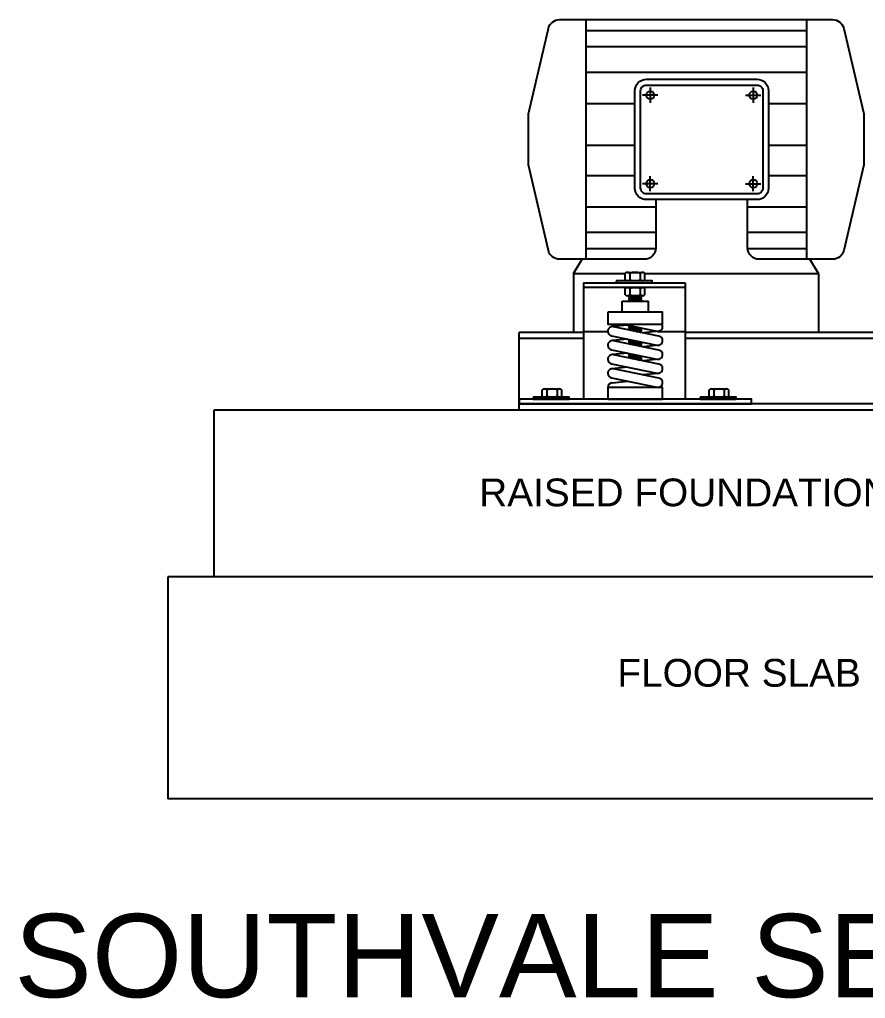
# Model space of a CAD drawing. Header units: inches. Extents: x 51172 to 63334, y -27893 to -10796.
# Drawn here: x 51172 to 51934, y -27858 to -26976 of the extents above; entities that cross this region are included whole.
import ezdxf

# ---------------------------------------------------------------- set-up
doc = ezdxf.new("R2010")
doc.units = ezdxf.units.IN
doc.header["$MEASUREMENT"] = 0
doc.styles.get("Standard").update_dxf_attribs({"font": 'arial.ttf'})

msp = doc.modelspace()

# ---------------------------------------------------------------- linework, layer by layer
for p, q in [((51682.2, -26976.43), (51682.2, -27192.3)), ((51881.07, -26976.43), (51881.07, -27192.3)), ((51671.27, -27205.22), (51679.09, -27192.3)), ((51892, -27205.22), (51884.19, -27192.3)), ((51671.27, -27205.22), (51717.85, -27205.22)), ((51671.27, -27205.22), (51671.27, -27258.12)), ((51717.85, -27210.72), (51717.85, -27204.92)), ((51719.81, -27204.06), (51733.53, -27204.06)), ((51721.99, -27204.92), (51721.99, -27210.72)), ((51731.47, -27210.72), (51731.47, -27204.92)), ((51735.6, -27210.72), (51735.6, -27204.92)), ((51735.6, -27205.22), (51892, -27205.22)), ((51892, -27205.22), (51892, -27258.12)), ((51680.19, -27213.48), (51771.72, -27213.48)), ((51680.19, -27213.48), (51680.19, -27217.69)), ((51733.53, -27211.58), (51719.92, -27211.58)), ((51771.72, -27213.48), (51771.72, -27217.69)), ((51771.72, -27217.69), (51680.19, -27217.69)), ((51680.19, -27217.69), (51680.19, -27318.37)), ((51717.85, -27224.36), (51717.85, -27218.56)), ((51719.81, -27217.7), (51733.54, -27217.7)), ((51733.54, -27225.22), (51719.92, -27225.22)), ((51720.7, -27225.99), (51721.59, -27225.3)), ((51720.7, -27225.99), (51721.59, -27226.68)), ((51721.5, -27225.22), (51721.59, -27225.3)), ((51721.59, -27225.3), (51723.52, -27225.22)), ((51721.59, -27226.68), (51731.87, -27226.27)), ((51721.99, -27218.56), (51721.99, -27224.36)), ((51731.47, -27224.36), (51731.47, -27218.56)), ((51732.77, -27225.58), (51731.87, -27226.27)), ((51732.77, -27226.96), (51731.87, -27226.27)), ((51732.77, -27225.58), (51732.3, -27225.22)), ((51735.61, -27224.36), (51735.61, -27218.56)), ((51771.72, -27217.69), (51771.72, -27318.37)), ((51715.18, -27239.92), (51715.18, -27229.9)), ((51715.18, -27229.9), (51738.85, -27229.9)), ((51720.7, -27227.37), (51721.59, -27226.68)), ((51720.7, -27227.37), (51721.59, -27228.06)), ((51720.7, -27228.75), (51721.59, -27228.06)), ((51720.7, -27228.75), (51721.59, -27229.44)), ((51720.99, -27229.9), (51721.59, -27229.44)), ((51721.59, -27228.06), (51731.87, -27227.65)), ((51721.59, -27229.44), (51731.87, -27229.03)), ((51732.77, -27226.96), (51731.87, -27227.65)), ((51732.77, -27228.34), (51731.87, -27227.65)), ((51732.77, -27228.34), (51731.87, -27229.03)), ((51732.77, -27229.72), (51731.87, -27229.03)), ((51732.77, -27229.72), (51732.53, -27229.9)), ((51738.85, -27239.92), (51738.85, -27229.9)), ((51719.91, -27251.56), (51706.37, -27252.89)), ((51720.7, -27252.02), (51721, -27251.78)), ((51720.7, -27252.02), (51721.59, -27252.71)), ((51720.7, -27253.4), (51721.59, -27252.71)), ((51721.59, -27252.71), (51724.86, -27252.58)), ((51680.19, -27258.12), (51622.16, -27258.12)), ((51622.16, -27328.18), (51622.16, -27258.12)), ((51680.19, -27257.16), (51702.16, -27257.16)), ((51720.7, -27253.4), (51721.59, -27254.09)), ((51720.7, -27254.78), (51721.59, -27254.09)), ((51720.7, -27254.78), (51721.59, -27255.47)), ((51721.11, -27255.84), (51721.59, -27255.47)), ((51721.59, -27254.09), (51730.48, -27253.73)), ((51721.59, -27255.47), (51731.87, -27255.13)), ((51725.41, -27256.72), (51731.87, -27256.51)), ((51727.55, -27257.16), (51732.72, -27257.16)), ((51731.2, -27257.91), (51731.87, -27257.89)), ((51732.77, -27254.37), (51731.87, -27255.13)), ((51732.77, -27255.82), (51731.87, -27255.13)), ((51732.77, -27255.82), (51731.87, -27256.51)), ((51732.77, -27257.2), (51731.87, -27256.51)), ((51732.77, -27257.2), (51731.87, -27257.89)), ((51732.16, -27258.11), (51731.87, -27257.89)), ((51732.77, -27254.37), (51732.48, -27254.14)), ((51747.67, -27257.08), (51734.15, -27258.41)), ((51746.82, -27257.16), (51771.72, -27257.16)), ((52227.56, -27258.12), (51771.72, -27258.12)), ((51680.19, -27263.72), (51622.16, -27263.72)), ((51719.91, -27264.18), (51706.37, -27265.51)), ((51720.64, -27264.47), (51720.78, -27264.36)), ((51720.64, -27264.47), (51721.59, -27265.2)), ((51720.7, -27265.89), (51721.59, -27265.2)), ((51720.7, -27265.89), (51721.59, -27266.58)), ((51720.7, -27267.27), (51721.59, -27266.58)), ((51720.7, -27267.27), (51721.59, -27267.96)), ((51720.98, -27268.43), (51721.59, -27267.96)), ((51721.59, -27265.2), (51724.31, -27265.09)), ((51721.59, -27266.58), (51729.93, -27266.24)), ((51721.59, -27267.96), (51731.87, -27267.55)), ((51724.76, -27269.21), (51731.87, -27268.93)), ((51730.34, -27270.36), (51731.87, -27270.31)), ((51732.77, -27266.86), (51731.87, -27267.55)), ((51732.77, -27268.24), (51731.87, -27267.55)), ((51732.77, -27268.24), (51731.87, -27268.93)), ((51732.77, -27269.62), (51731.87, -27268.93)), ((51732.77, -27269.62), (51731.87, -27270.31)), ((51732.52, -27270.81), (51731.87, -27270.31)), ((51732.77, -27266.86), (51732.71, -27266.82)), ((51747.67, -27269.7), (51734.15, -27271.04)), ((52227.56, -27263.72), (51771.72, -27263.72)), ((51719.91, -27276.81), (51706.37, -27278.14)), ((51720.64, -27278.27), (51721.59, -27277.55)), ((51720.64, -27278.27), (51721.59, -27279)), ((51720.69, -27276.86), (51720.7, -27276.86)), ((51720.7, -27279.69), (51721.59, -27279)), ((51720.88, -27277.01), (51721.59, -27277.55)), ((51721.59, -27277.55), (51723.26, -27277.5)), ((51721.59, -27279), (51729.11, -27278.7)), ((51720.7, -27279.69), (51721.59, -27280.38)), ((51720.77, -27281.01), (51721.59, -27280.38)), ((51721.59, -27280.38), (51731.87, -27279.97)), ((51723.94, -27281.67), (51731.87, -27281.35)), ((51729.56, -27282.82), (51731.87, -27282.73)), ((51732.59, -27279.42), (51731.87, -27279.97)), ((51732.77, -27280.66), (51731.87, -27279.97)), ((51732.77, -27280.66), (51731.87, -27281.35)), ((51732.77, -27282.04), (51731.87, -27281.35)), ((51732.77, -27282.04), (51731.87, -27282.73)), ((51732.77, -27283.42), (51731.87, -27282.73)), ((51732.77, -27283.42), (51732.7, -27283.47)), ((51747.67, -27282.33), (51734.15, -27283.66)), ((51719.85, -27289.42), (51705.96, -27290.78)), ((51747.26, -27294.97), (51733.73, -27296.31)), ((51706.37, -27303.39), (51719.89, -27302.05)), ((51643.07, -27315.6), (51643.07, -27309.8)), ((51645.03, -27308.94), (51658.75, -27308.94)), ((51647.2, -27309.8), (51647.2, -27315.6)), ((51656.68, -27315.6), (51656.68, -27309.8)), ((51660.82, -27315.6), (51660.82, -27309.8)), ((51793.49, -27315.6), (51793.49, -27309.8)), ((51795.45, -27308.94), (51809.17, -27308.94)), ((51797.63, -27309.8), (51797.63, -27315.6)), ((51807.11, -27315.6), (51807.11, -27309.8)), ((51811.24, -27315.6), (51811.24, -27309.8)), ((51680.19, -27318.37), (51622.16, -27318.37)), ((52378.84, -27322.57), (51622.16, -27322.57)), ((51658.75, -27316.46), (51645.14, -27316.46)), ((51831.47, -27318.37), (51771.72, -27318.37)), ((51809.17, -27316.46), (51795.56, -27316.46)), ((51347.16, -27328.16), (51347.16, -27478.1)), ((52378.84, -27328.18), (51347.16, -27328.18)), ((51305.81, -27478.1), (51305.81, -27678.1)), ((52448.84, -27478.1), (51305.81, -27478.1)), ((52448.84, -27678.1), (51305.81, -27678.1))]:
    msp.add_line(p, q)
at = {"color": 8}
for p, q in [((51682.2, -26986.29), (51881.07, -26986.29)), ((51682.2, -27000.76), (51881.07, -27000.76)), ((51682.2, -27023.67), (51881.07, -27023.67)), ((51740.38, -27037.67), (51740.38, -27051.39)), ((51833.07, -27037.67), (51833.07, -27051.39)), ((51747.24, -27044.53), (51733.52, -27044.53)), ((51826.21, -27044.53), (51839.94, -27044.53)), ((51682.2, -27052), (51726.54, -27052)), ((51846.92, -27052), (51881.07, -27052)), ((51682.2, -27089.38), (51726.54, -27089.38)), ((51846.92, -27089.38), (51881.07, -27089.38)), ((51682.2, -27116.72), (51726.54, -27116.72)), ((51740.38, -27131.06), (51740.38, -27117.33)), ((51833.07, -27131.06), (51833.07, -27117.33)), ((51846.92, -27116.72), (51881.07, -27116.72)), ((51747.24, -27124.2), (51733.52, -27124.2)), ((51826.21, -27124.2), (51839.94, -27124.2)), ((51682.2, -27145.06), (51745.37, -27145.06)), ((51828.08, -27145.06), (51881.07, -27145.06)), ((51682.2, -27167.97), (51745.37, -27167.97)), ((51828.08, -27167.97), (51881.07, -27167.97)), ((51682.2, -27182.44), (51745.36, -27182.44)), ((51828.09, -27182.44), (51881.07, -27182.44))]:
    msp.add_line(p, q, dxfattribs=at)
for points in [[(51630.57, -27061.4), (51648.61, -26984.43, -0.348273), (51658.71, -26976.43), (51904.56, -26976.43, -0.348273), (51914.66, -26984.43), (51932.7, -27061.4)], [(51745.37, -27138.57), (51745.37, -27181.92, -0.414214), (51735, -27192.3), (51658.71, -27192.3, -0.348273), (51648.61, -27184.29), (51630.57, -27107.32)], [(51932.7, -27107.32), (51914.66, -27184.29, -0.348273), (51904.56, -27192.3), (51838.45, -27192.3, -0.414214), (51828.08, -27181.92), (51828.08, -27138.57)], [(51715.71, -27250.69), (51746.41, -27257.01, 0.656367), (51750.85, -27250.69)]]:
    msp.add_lwpolyline(points, format="xyb")
for points in [[(51736.91, -27030.15), (51836.55, -27030.15, -0.414214), (51846.92, -27040.53), (51846.92, -27128.2, -0.414214), (51836.55, -27138.57), (51736.91, -27138.57, -0.414214), (51726.54, -27128.2), (51726.54, -27040.53, -0.414214)], [(51705.53, -27261.22), (51746.41, -27269.64, 1.001057), (51748.1, -27261.39), (51707.22, -27252.98, 1.001015)], [(51705.53, -27273.85), (51746.41, -27282.26, 1.001057), (51748.1, -27274.01), (51707.22, -27265.6, 1.001015)], [(51705.53, -27286.47), (51746.41, -27294.88, 1.001057), (51748.1, -27286.64), (51707.22, -27278.22, 1.001015)], [(51705.53, -27299.09), (51746.41, -27307.51, 1.001057), (51748.1, -27299.26), (51707.22, -27290.85, 1.001015)]]:
    msp.add_lwpolyline(points, format="xyb", close=True)
msp.add_lwpolyline([(51736.91, -27035.34), (51836.55, -27035.34, -0.414214), (51841.73, -27040.53), (51841.73, -27128.2, -0.414214), (51836.55, -27133.38), (51736.91, -27133.38, -0.414214), (51731.72, -27128.2), (51731.72, -27040.53, -0.414214)], format="xyb", close=True, dxfattribs=at)
for points in [[(51630.57, -27107.32), (51630.57, -27061.4)], [(51932.7, -27061.4), (51932.7, -27107.32)]]:
    msp.add_lwpolyline(points)
for points in [[(51709.72, -27211.59), (51709.72, -27213.48), (51742.19, -27213.48), (51742.19, -27211.59)], [(51702.16, -27239.92), (51702.16, -27250.69), (51751.47, -27250.69), (51751.47, -27239.92)], [(51702.16, -27307.59), (51702.16, -27318.37), (51751.47, -27318.37), (51751.47, -27307.59)], [(51622.16, -27318.37), (51622.16, -27322.57), (51831.47, -27322.57), (51831.47, -27318.37)], [(51634.94, -27316.47), (51634.94, -27318.37), (51667.41, -27318.37), (51667.41, -27316.47)], [(51785.36, -27316.47), (51785.36, -27318.37), (51817.83, -27318.37), (51817.83, -27316.47)]]:
    msp.add_lwpolyline(points, close=True)
for centre in [(51740.38, -27044.53), (51833.07, -27044.53), (51740.38, -27124.2), (51833.07, -27124.2)]:
    msp.add_circle(centre, 3.61, dxfattribs=at)
for centre, radius, start, end in [((51719.92, -27206.98), 2.92, 44.9141, 135.0859), ((51726.73, -27217.46), 13.4, 69.29132, 110.70868), ((51733.53, -27206.99), 2.93, 45.00876, 134.99124), ((51719.92, -27208.66), 2.92, 224.9141, 315.0859), ((51726.73, -27198.18), 13.4, 249.29132, 290.70868), ((51733.53, -27208.65), 2.93, 225.00876, 314.99124), ((51719.92, -27220.62), 2.92, 44.9141, 135.0859), ((51719.92, -27222.3), 2.92, 224.9141, 315.0859), ((51726.73, -27231.1), 13.4, 69.29132, 110.70868), ((51726.73, -27211.82), 13.4, 249.29132, 290.70868), ((51733.54, -27220.63), 2.93, 45.00876, 134.99124), ((51733.54, -27222.29), 2.93, 225.00876, 314.99124), ((51706.37, -27307.59), 4.21, 90, 180), ((51645.14, -27311.86), 2.92, 44.9141, 135.0859), ((51651.94, -27322.34), 13.4, 69.29132, 110.70868), ((51658.75, -27311.87), 2.93, 45.00876, 134.99124), ((51795.56, -27311.86), 2.92, 44.9141, 135.0859), ((51802.37, -27322.34), 13.4, 69.29132, 110.70868), ((51809.17, -27311.87), 2.93, 45.00876, 134.99124), ((51645.14, -27313.54), 2.92, 224.9141, 315.0859), ((51651.94, -27303.06), 13.4, 249.29132, 290.70868), ((51658.75, -27313.53), 2.93, 225.00876, 314.99124), ((51795.56, -27313.54), 2.92, 224.9141, 315.0859), ((51802.37, -27303.06), 13.4, 249.29132, 290.70868), ((51809.17, -27313.53), 2.93, 225.00876, 314.99124)]:
    msp.add_arc(centre, radius, start, end)

# ---------------------------------------------------------------- texts
at = {"attachment_point": 1}
for s, width, insert, char_height in [('RAISED FOUNDATION BLOCK', 606.7582, (51586.32, -27389.69), 25), ('FLOOR SLAB', 284.5752, (51710.75, -27552.13), 25), ('SOUTHVALE SERVICE PUMP 2', 2703.7465, (51167.57, -27781.76), 75)]:
    msp.add_mtext_dynamic_manual_height_columns(s, width=width, gutter_width=1, heights=[0], dxfattribs=dict(at, insert=insert, char_height=char_height))

doc.saveas('drawing.dxf')
